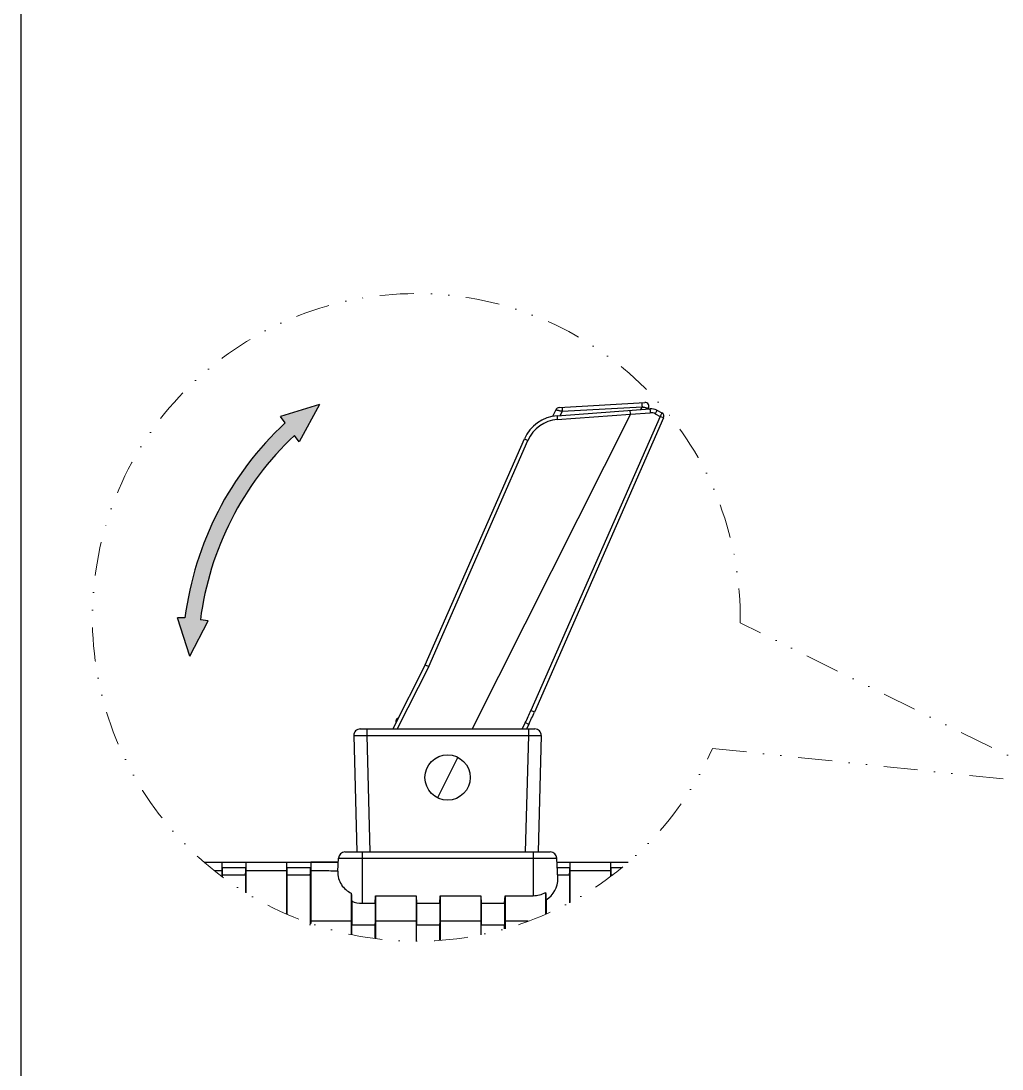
# Model space of a CAD drawing. Header units: millimetres. Extents: x 10368 to 13229, y -13270 to -11269.
# Drawn here: x 11898.9 to 12154.5, y -12829.2 to -12556.1 of the extents above; entities that cross this region are included whole.
import ezdxf

# ---------------------------------------------------------------- set-up
doc = ezdxf.new("R2010")
doc.units = ezdxf.units.MM
doc.linetypes.add('DIVIDE', pattern=[31.75, 12.7, -6.35, 0, -6.35, 0, -6.35])
doc.layers.add('hatch', color=56, linetype='Continuous', lineweight=9)

# ---------------------------------------------------------------- blocks, each defined once
blk = doc.blocks.new('u59')
h = blk.add_hatch(color=5)
edge = h.paths.add_edge_path()
edge.add_line((587.4699387840265, 391.8617907501011), (597.6506480004791, 394.9969523093896))
edge.add_line((597.6506480004791, 394.9969523093896), (596.444014609342, 396.6398051775723))
edge.add_arc((539.1950527365989, 458.1610029125241), 84.0375, 312.9399236828772, 352.6768896471336)
edge.add_line((622.5470681076986, 447.4491898154938), (624.4829435140782, 447.4728772002036))
edge.add_line((624.4829435140782, 447.4728772002036), (621.2770449959844, 457.4707358421856))
edge.add_line((621.2770449959844, 457.4707358421856), (616.5216212134019, 448.2235377502129))
edge.add_line((616.5216212134019, 448.2235377502129), (618.530103511499, 447.9654217719708))
edge.add_arc((539.1950527365989, 458.1610029125241), 79.98750000000001, 313.277941994902, 352.6768896470302, ccw=False)
edge.add_line((594.0295331620182, 399.9271647020469), (592.821621057994, 401.5717585606126))
edge.add_line((592.821621057994, 401.5717585606126), (587.4699387840228, 391.8617907500993))
at = {"color": 7, "linetype": 'Continuous'}
for p, q in [((545.3632263865256, 529.9984566883941), (545.3632263865329, 527.4933068207229)), ((545.4813360822554, 526.5181154720303), (545.481330859413, 530.0225447821904)), ((556.0451166908042, 526.5181154720303), (556.0451240880757, 531.4815490230776)), ((556.1632263865249, 531.4902222914006), (556.1632263865249, 527.4933068207229)), ((562.2382263865329, 531.7125046461842), (562.2382263865329, 527.4933068207229)), ((562.3563360822554, 526.5181154720303), (562.3563283407984, 531.7124859414598)), ((572.9201166908042, 526.5181154720303), (572.9201234291795, 531.0394386132284)), ((573.0382263865249, 531.0243462977942), (573.0382263865249, 527.4933068207229)), ((579.1132263865329, 530.0171086796381), (579.1132263865329, 527.4933068207229)), ((579.2313360822554, 526.5181154720303), (579.2313309034762, 529.9929808004727)), ((539.1701166908042, 526.5181154720303), (539.1701196219619, 528.4848713986703)), ((539.2882263865249, 527.4933068207229), (539.1701166908042, 526.5181154720303)), ((539.2882263865322, 528.5184197277686), (539.2882263865249, 527.4933068207229)), ((539.2882263865249, 521.8224619556277), (539.2882263865249, 527.4933068207229)), ((539.2882263865249, 527.4933068207229), (545.3632263865329, 527.4933068207229)), ((545.3632263865329, 521.8224619556277), (545.3632263865329, 527.4933068207229)), ((545.4813360822554, 526.5181154720303), (545.3632263865329, 527.4933068207229)), ((556.1632263865249, 527.4933068207229), (556.0451166908042, 526.5181154720303)), ((556.1632263865249, 521.8224619556277), (556.1632263865249, 527.4933068207229)), ((556.1632263865249, 527.4933068207229), (562.2382263865329, 527.4933068207229)), ((562.2382263865329, 521.8224619556277), (562.2382263865329, 527.4933068207229)), ((562.3563360822554, 526.5181154720303), (562.2382263865329, 527.4933068207229)), ((573.0382263865249, 527.4933068207229), (572.9201166908042, 526.5181154720303)), ((573.0382263865249, 521.8224619556277), (573.0382263865249, 527.4933068207229)), ((573.0382263865249, 527.4933068207229), (579.1132263865329, 527.4933068207229)), ((579.1132263865329, 521.25410766803), (579.1132263865329, 527.4933068207229)), ((579.2313360822554, 526.5181154720303), (579.1132263865329, 527.4933068207229)), ((589.9132263865249, 527.4933068207229), (589.7951166908042, 526.5181154720303)), ((589.7951166908042, 511.1584113377285), (589.7951364315613, 527.1013764921427)), ((528.4882263865329, 520.9074956887871), (528.4882263865329, 524.6485259827296)), ((528.6063360822554, 518.9926401081011), (528.6063360822482, 524.7000489960974)), ((533.1364709028658, 526.5181154720303), (539.1701166908042, 526.5181154720303)), ((539.1701166908042, 519.8548855694644), (539.1701166908042, 526.5181154720303)), ((545.4813360822554, 519.8548855694644), (545.4813360822554, 526.5181154720303)), ((545.4813360822554, 526.5181154720303), (556.0451166908042, 526.5181154720303)), ((556.0451166908042, 519.8548855694644), (556.0451166908042, 526.5181154720303)), ((562.3563360822554, 519.8548855694644), (562.3563360822554, 526.5181154720303)), ((562.3563360822554, 526.5181154720303), (572.9201166908042, 526.5181154720303)), ((572.9201166908042, 519.8548855694644), (572.9201166908042, 526.5181154720303)), ((579.2313360822554, 519.2221694483287), (579.2313360822554, 526.5181154720303)), ((579.2313360822554, 526.5181154720303), (589.7951166908042, 526.5181154720303)), ((589.9132263865249, 512.5084113377288), (589.9132263865322, 527.0605484141615)), ((595.9882263865329, 512.5084113377288), (595.9882263865329, 524.6884056194212)), ((596.1063360822554, 511.1584113377285), (596.1063193931004, 524.6368412993925)), ((522.2951166908042, 511.1584113377285), (522.2951296623887, 521.6344734337599)), ((522.4132263865249, 512.5084113377288), (522.4132263865322, 521.6979155829031)), ((539.2882263865249, 521.8224619556277), (539.1701166908042, 519.8548855694644)), ((545.3632263865329, 521.8224619556277), (539.2882263865249, 521.8224619556277)), ((545.4813360822554, 519.8548855694644), (545.3632263865329, 521.8224619556277)), ((556.1632263865249, 521.8224619556277), (556.0451166908042, 519.8548855694644)), ((562.2382263865329, 521.8224619556277), (556.1632263865249, 521.8224619556277)), ((562.3563360822554, 519.8548855694644), (562.2382263865329, 521.8224619556277)), ((573.0382263865249, 521.8224619556277), (572.9201166908042, 519.8548855694644)), ((576.4132263865249, 521.8224619556277), (573.0382263865249, 521.8224619556277)), ((576.4132263865249, 508.4584113377241), (576.4132263865249, 521.8224619556277)), ((531.8632263865329, 508.4584113377241), (531.8632263865329, 519.8548855694644)), ((539.1701166908042, 519.8548855694644), (531.8632263865329, 519.8548855694644)), ((556.0451166908042, 519.8548855694644), (545.4813360822554, 519.8548855694644)), ((572.9201166908042, 519.8548855694644), (562.3563360822554, 519.8548855694644)), ((606.6701166908042, 511.1584113377285), (606.6701265168413, 519.09408315972)), ((606.7882263865249, 512.5084113377288), (606.7882263865322, 519.0208960196924)), ((511.6132263865329, 514.3824545938933), (511.0577786244339, 514.3824545938933)), ((511.6132263865329, 512.5084113377288), (511.6132263865329, 514.8032269536034)), ((511.7313360822554, 513.4072632448551), (511.6132263865329, 514.3824545938933)), ((511.7313360822554, 511.1584113377285), (511.7313314595704, 514.8917692815394)), ((522.4132263865249, 514.3824545938933), (522.2951166908042, 513.4072632448551)), ((525.4777604352166, 514.3824545938933), (522.4132263865249, 514.3824545938933)), ((525.427763841988, 515.3364464251554), (525.7044167530257, 510.057594411639)), ((582.7507803515036, 513.4682394279025), (582.5720360200285, 510.057594411639)), ((589.9132263865249, 514.3824545938933), (589.7951166908042, 513.4072632448551)), ((595.9882263865329, 514.3824545938933), (589.9132263865249, 514.3824545938933)), ((596.1063360822554, 513.4072632448551), (595.9882263865329, 514.3824545938933)), ((606.7882263865249, 514.3824545938933), (606.6701166908042, 513.4072632448551)), ((612.8632263865329, 514.3824545938933), (606.7882263865249, 514.3824545938933)), ((612.8632263865329, 512.5084113377288), (612.8632263865329, 514.8717587590854)), ((612.9813360822554, 513.4072632448551), (612.8632263865329, 514.3824545938933)), ((612.9813360822554, 511.1584113377285), (612.9813315940701, 514.7831432541589)), ((522.2951166908042, 511.1584113377285), (507.0930266506512, 511.1584113377285)), ((511.6132263865329, 512.5084113377288), (508.6938483860322, 512.5084113377288)), ((511.7313360822554, 513.4072632448551), (522.2951166908042, 513.4072632448551)), ((525.6467253825467, 511.1584113377285), (522.2951166908042, 511.1584113377285)), ((525.5759748805631, 512.5084113377288), (522.4132263865249, 512.5084113377288)), ((525.5759748805631, 512.5084113377288), (522.4132263865249, 512.5084113377288)), ((582.6297273905002, 511.1584113377285), (589.7951166908042, 511.1584113377285)), ((617.4748018303399, 511.1584113377285), (582.6297273905002, 511.1584113377285)), ((595.9882263865329, 512.5084113377288), (589.9132263865249, 512.5084113377288)), ((596.1063360822554, 513.4072632448551), (606.6701166908042, 513.4072632448551)), ((612.8632263865329, 512.5084113377288), (606.7882263865249, 512.5084113377288)), ((612.9813360822554, 513.4072632448551), (614.7618072835212, 513.4072632448551)), ((582.5720360200285, 510.057594411639), (525.7044167530257, 510.057594411639)), ((580.8868486803876, 508.4584113377241), (527.3896040930049, 508.4584113377241)), ((529.7148218558032, 478.1275849378162), (530.5090624968179, 508.4584113377241)), ((533.088665327341, 478.1275849378162), (533.8829059686868, 508.4584113377241)), ((575.1874495501652, 478.1275849378162), (574.3934852956663, 508.4584113377241)), ((578.5616309175894, 478.1275849378162), (577.7673902762399, 508.4584113377241)), ((551.484436050876, 483.7756865753236), (556.7920167221746, 494.3286360997899)), ((533.088665327341, 476.3959113377241), (533.088665333411, 478.1275849378162)), ((575.1874495501652, 478.1275849378162), (533.088665327341, 478.1275849378162)), ((575.1877874457132, 476.3959113377241), (575.1877874457132, 478.1275849378162)), ((506.5283197584904, 394.3903987291505), (547.7727957821735, 476.3959113377241)), ((576.8747091816513, 476.3959113377241), (531.4017435913993, 476.3959113377241)), ((533.0105270745553, 475.212034199254), (533.8913875468643, 474.7690075359387)), ((533.0105290138308, 475.2120380548531), (533.6059552439365, 476.3959113377241)), ((533.8913875468643, 474.7690075359387), (534.7096349148924, 476.3959113377241)), ((559.0627416411553, 460.100941445924), (567.2582576940185, 476.3959113377241)), ((559.9555150183623, 459.6816009575286), (568.3619373646252, 476.3959113377241)), ((567.0275350968914, 473.5701359275499), (566.9407203947776, 473.5701359275499)), ((567.5412270528941, 474.213823226668), (567.2644613793891, 474.213823226668)), ((567.5511776956682, 474.783895167524), (567.5412270528941, 474.213823226668)), ((497.8553523936498, 395.3564562417814), (531.5058690461774, 472.0144728667528)), ((498.758782711031, 394.9613929407442), (532.4093010537526, 471.6194134159159)), ((531.5058707363823, 472.0144767169531), (532.4093010537526, 471.6194134159159)), ((559.0627416411553, 460.100941445924), (533.2147941718995, 401.2176735519806)), ((559.9555150183623, 459.6816009575286), (534.1184248664067, 400.8230667230655)), ((559.9555150183623, 459.6816009575286), (559.0627416411553, 460.100941445924)), ((534.118224489277, 400.8226102509452), (533.2147941718995, 401.2176735519806)), ((497.8553523936498, 395.3564562417814), (498.758782711031, 394.9613929407442)), ((499.5865920909164, 393.3694462006188), (498.3040031201781, 394.0571643727544)), ((500.0413716821022, 394.2736747682648), (498.758782711031, 394.9613929407442)), ((506.5283197584904, 394.3903987291505), (501.334910106274, 393.9999042958898)), ((525.6063003409654, 394.7958320126654), (501.4345041254019, 392.9783455255547)), ((524.2516685010942, 393.6321390198445), (503.4812902826379, 392.434526547002)), ((525.554062438252, 395.793573137662), (506.5221877243639, 394.3625592897024)), ((506.5221877243639, 394.3625592897024), (506.5970801768781, 393.3665215687088)), ((524.2516685010942, 393.6321390198445), (524.7818857240636, 394.7338439661435)), ((525.9263356356532, 393.2216861022007), (526.7742496563151, 394.9835213020542)), ((501.7909517645403, 392.8440758586821), (501.8789914212102, 393.0117666932256)), ((525.0722787288869, 392.6499448357154), (502.7456963878649, 391.3626021980654)), ((503.4812902826379, 392.434526547002), (503.8626546554442, 393.1609190810668))]:
    blk.add_line(p, q, dxfattribs=at)
for p, q in [((621.2770449959844, 457.4707358421856), (616.5216212134019, 448.2235377502129)), ((621.2770449959844, 457.4707358421856), (624.4829435140782, 447.4728772002036)), ((616.5216212134019, 448.2235377502129), (618.530103511499, 447.9654217719708)), ((622.5470681076986, 447.4491898154938), (624.4829435140782, 447.4728772002036)), ((587.4699387840228, 391.8617907500993), (592.821621057994, 401.5717585606126)), ((592.821621057994, 401.5717585606126), (594.0295331620182, 399.9271647020469)), ((596.444014609342, 396.6398051775723), (597.6506480004791, 394.9969523093896)), ((587.4699387840265, 391.8617907501011), (597.6506480004791, 394.9969523093896))]:
    blk.add_line(p, q)
blk.add_circle((554.1382263865235, 489.0521613377241), 5.90625, dxfattribs=at)
for centre, radius, start, end in [((527.3896040930049, 510.1459113377241), 1.6875, 183.0000000000034, 270), ((580.8868486803876, 510.1459113377241), 1.6875, 270.0000000003126, 356.9999996917059), ((531.4017435913993, 478.0834113377241), 1.6875, 178.5000000000102, 270), ((576.8746911274247, 478.0834113377241), 1.6875, 270.0006129935323, 1.499983954448654), ((593.313095786827, 444.8830017927376), 67.5, 153.2999963366988, 156.3000035691381), ((593.2893972337697, 444.8949202596395), 66.48747735746251, 153.2999994890929, 156.3000005109453), ((554.1382263865235, 525.9786388062803), 53.97022746855001, 283.7114075547524, 283.8170582256164), ((566.866329858427, 474.2256036010549), 0.675, 283.8170582256164, 359.0000000000247), ((524.8708187337943, 404.8804227464989), 9.1125000837, 274.3000003158741, 336.2999996841455), ((524.8471407317775, 404.8923314896911), 10.125, 274.3000000000327, 336.30282101944), ((498.7824607694038, 394.9494841179021), 1.0125, 156.3000008607151, 241.7999992929203), ((501.1814509224532, 396.3438453511135), 3.375, 241.7999999999841, 274.3000000000327), ((501.1577335385737, 396.3555683646755), 2.362317662925, 241.7987109794619, 274.3012890205765), ((502.6874128105264, 392.3734232871011), 1.0125, 152.2999999999788, 273.3000000000183), ((525.0139951515484, 393.6607659250913), 1.0125, 273.3000000000183, 334.3000000000464)]:
    blk.add_arc(centre, radius, start, end, dxfattribs=at)
for radius, start, end in [(79.98750000000001, 313.2779419949021, 352.6768896470302), (84.0375, 312.9399236828772, 352.6768896471336)]:
    blk.add_arc((539.1950527365989, 458.1610029125241), radius, start, end)
for centre, major_axis, ratio, start_param, end_param in [((576.4132263865249, 515.6463015183381), (-6.44357683800565, 4.145098518520355e-11), 0.9584987643990546, 4.280021126796287, 4.712388980395937), ((531.8632263865293, 515.6463015183381), (6.443576838000109, 5.591810379904725e-12), 0.9584987644005529, 2.122075599099382, 3.191783257799109), ((522.129265359501, 616.5188049151166), (-11.71683552925757, 186.0746615434007), 0.002112074760331694, 4.160570002086732, 4.17260916326242), ((531.8632263865293, 513.7727217563315), (6.345510332458463, 4.073312930019514e-10), 0.9584987643911713, 1.570796326738528, 2.109774160733028), ((553.195445320438, 926.7813041654281), (-27.94739912667815, 443.831680933394), 0.002112074864265375, 3.548556744511704, 3.559968617688991), ((529.0198018461888, 396.0678525775857), (22.49761204822406, 1.705320750932605), 0.04487195309468617, 3.114600383101115, 3.1415654502027)]:
    blk.add_ellipse(centre, major_axis=major_axis, ratio=ratio, start_param=start_param, end_param=end_param, dxfattribs=at)
for points, start_tangent, end_tangent in [([(582.7507803515036, 513.4678966001247), (582.5389535713985, 515.3595997122084), (581.8040478462135, 516.9811230086616), (580.6685507110669, 518.2845655552865), (579.2313360822554, 519.2221694483287)], (0.05233595625563797, 0.9986295347538967), (-0.9032411587533822, 0.4291333232617845)), ([(582.7507803515036, 513.4678966001247), (585.0981648608395, 513.407263244857), (587.4466407729524, 513.407263244857), (589.795116690806, 513.407263244857)], (0.9999999999999493, 0), (0.9999999999999515, 0)), ([(533.088665327341, 478.1275849378126), (532.3379772519947, 478.1362976710898), (531.6249883930614, 478.1423615298791), (530.9854028364134, 478.1454686790767), (530.4512522585064, 478.1454684347245), (530.0492806365583, 478.1423608477908), (529.7996308669644, 478.1362969809034), (529.7148218740258, 478.1275843471867)], (-0.9999144696734441, 0.01307873607634054), (-0.03016927858504896, -0.9995448037139729)), ([(578.5616309175894, 478.1275849378126), (578.4768219219513, 478.1362976710898), (578.2271720625904, 478.1423615298791), (577.8252004089154, 478.1454686790767), (577.2910498185156, 478.1454684347245), (576.65146428144, 478.1423608477908), (575.9384756874533, 478.1362969809034), (575.1874496794298, 478.1275799890554)], (-0.03408051254898241, 0.9994190906036207), (-0.9999142784781192, -0.01309334547377472)), ([(498.3040031201781, 394.0571643727508), (498.3196225695501, 394.1033710843094), (498.3803222172537, 394.2322231026428), (498.4812400035153, 394.4329725302978), (498.6115027711639, 394.6839379460998), (498.7587827110328, 394.9613929407442)], (-0.8813034519613161, 0.4725507650626052), (0.4725349620363204, 0.8813119252873393)), ([(499.5865920909127, 393.3694462006151), (499.6140491087826, 393.4421008303489), (499.7101077644402, 393.6394345966892), (499.8601565904173, 393.9314310900027), (500.0413716821058, 394.2736747682629)], (-0.8813034521186753, 0.4725507647678748), (0.4725349621629653, 0.8813119252193302)), ([(501.4345041253982, 392.978345525551), (501.4198858721393, 393.0558533489257), (501.3957767661923, 393.2776880833499), (501.365910046592, 393.6094974918033), (501.3349101062777, 393.9999042958898)], (-0.9971851335160891, -0.0749787269435004), (-0.07467683491086889, 0.9972077869369503)), ([(525.9263356356532, 393.2216861022007), (525.8963715597929, 393.2321283518668), (525.804304820711, 393.2570168597285), (525.6528853701129, 393.2955633837428), (525.446895858724, 393.3465569593882), (525.1933050176012, 393.408262306124), (524.9014876483634, 393.478365537112), (524.5831888067041, 393.5540729383883), (524.2516706256501, 393.632143434339)], (0.4218381668728059, 0.9066711426777206), (-0.9735835828012788, 0.2283309162160621)), ([(524.3020291383546, 392.6055325239049), (524.3023096605866, 392.6407704561007), (524.2985224094045, 392.74377090694), (524.2909304420791, 392.9073796222892), (524.2800610848135, 393.1202325903741), (524.2666693065512, 393.3675453682135), (524.2516852802437, 393.6321399874487)], (0.998341816606283, 0.05756402702668767), (-0.05769572756020335, 0.9983342140891587)), ([(525.606300340969, 394.7958320126618), (525.6092188111288, 394.8720366223151), (525.600338002514, 395.0879515496981), (525.5809871187157, 395.4112604489255), (525.5540624382556, 395.793573137662)], (0.9971851335131152, 0.0749787269589094), (-0.07467700753129243, 0.9972077740099539)), ([(503.481289493895, 392.4345250444512), (503.1484982503644, 392.5182658836402), (502.8286840829787, 392.5980924335981), (502.5352771322796, 392.6705905942854), (502.2800230820394, 392.7328954659006), (502.0721647437131, 392.7827432141985), (501.9185328986059, 392.8185078154875), (501.823855979419, 392.8391558312669), (501.7909517645385, 392.8440758586785)], (-0.9695030729431107, 0.245079153649178), (-0.4782695945124815, -0.8782130692279521)), ([(503.5316286914785, 391.407918769577), (503.5319091661295, 391.4431566538533), (503.5281218876007, 391.5461570442803), (503.5205299104928, 391.7097657552349), (503.5096605613289, 391.9226187779987), (503.4962688107335, 392.169931618273), (503.4812848333677, 392.4345262327897)], (0.9983418166164351, 0.05756402690560865), (-0.0576955113983452, 0.998334226581842))]:
    blk.add_spline(points, degree=3, dxfattribs=dict(at, start_tangent=start_tangent, end_tangent=end_tangent))
at = {"layer": 'Defpoints', "color": 2}
blk.add_lwpolyline([(0, 0), (665.2747162692849, 0), (665.2747162692849, 940.7925280562631), (0, 940.7925280562631)], close=True, dxfattribs=at)
at = {"layer": 'hatch', "color": 4, "linetype": 'DIVIDE', "ltscale": 0.7}
for p, q in [((485.1211544458711, 481.4703329834247), (392.3001078606703, 491.2222211869175)), ((392.3001078606703, 491.2222211869175), (477.9203064959984, 448.7239921625496))]:
    blk.add_line(p, q, dxfattribs=at)
blk.add_arc((562.2839142404991, 447.3375170158452), 84.375, 179.0584562990091, 156.1378786699324, dxfattribs=at)

msp = doc.modelspace()

# ---------------------------------------------------------------- block references
at = {"rotation": 180}
msp.add_blockref('u59', (12564.1990194612, -12264.16054826123), dxfattribs=at)

doc.saveas('drawing.dxf')
